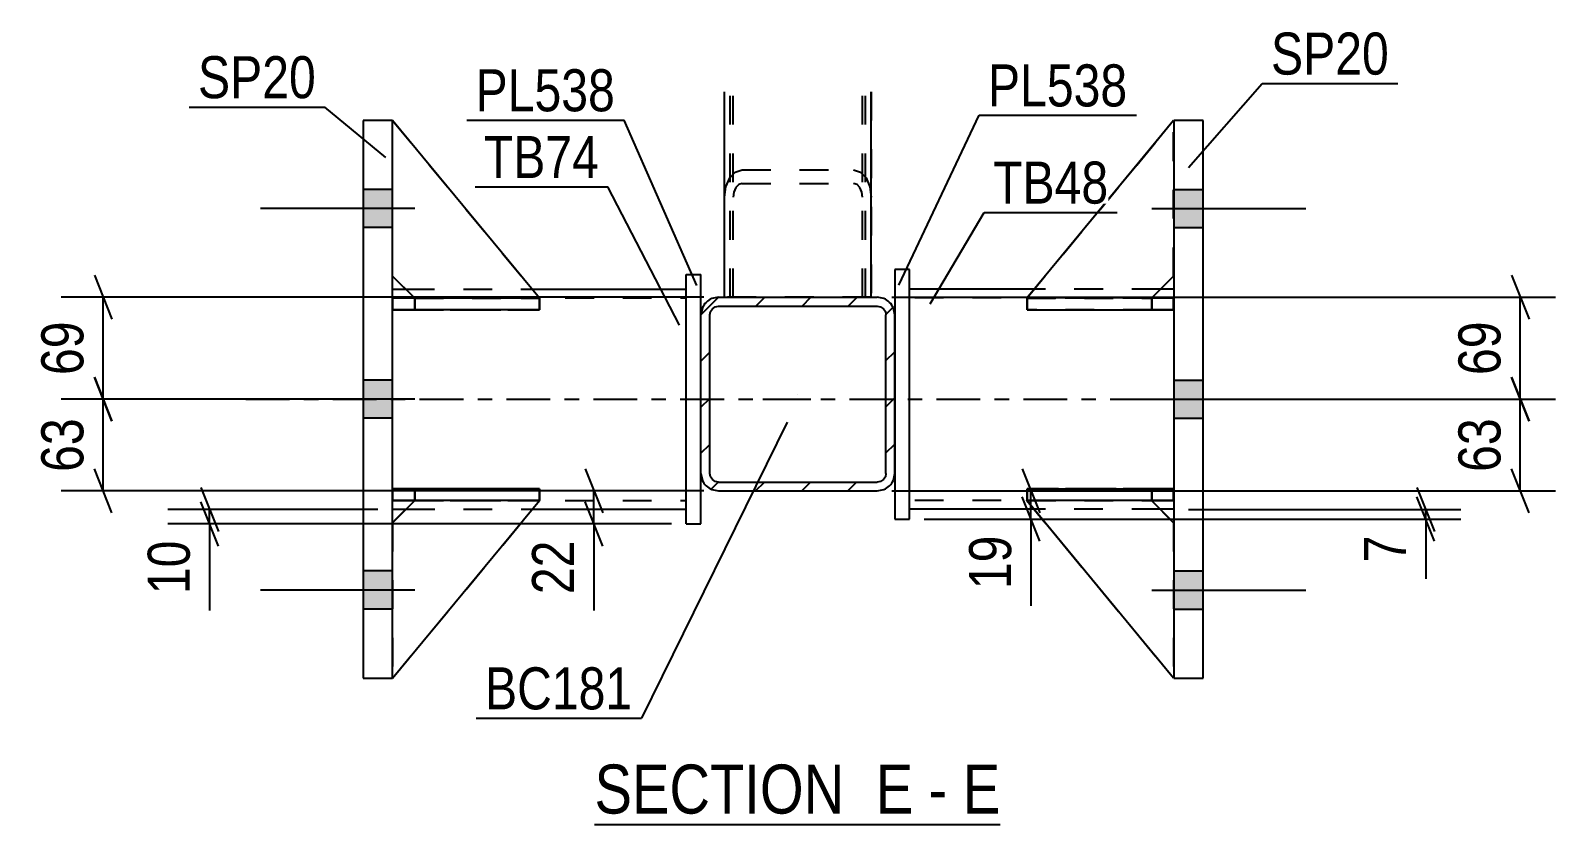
# Model space of a CAD drawing. Header units: millimetres. Extents: x 0 to 841, y 0 to 594.
# Drawn here: x 160 to 263.8, y 138.1 to 192.2 of the extents above; entities that cross this region are included whole.
import ezdxf

# ---------------------------------------------------------------- set-up
doc = ezdxf.new("R2010")
doc.units = ezdxf.units.MM
doc.linetypes.add('DXK_LINE_DOT2', pattern=[3.9198, 1.9599, -1.9599])
doc.linetypes.add('DXK_LINE_DOT3', pattern=[5.9187, 2.979, -0.9799, 0.9799, -0.9799])
doc.styles.add('Arial Narrow', font='ARIALN.TTF', dxfattribs={"height": 0.2})

# ---------------------------------------------------------------- blocks, each defined once
blk = doc.blocks.new('Unknown-318889158-16 - 6736')
at = {"color": 6, "linetype": 'Continuous'}
blk.add_line((198.38, 138.09), (226.02, 138.09), dxfattribs=at)
at = {"color": 0, "linetype": 'Continuous'}
for points in [[(216.49, 138.84), (216.49, 142.34), (198.38, 142.34), (198.38, 138.84)], [(220.09, 138.84), (220.09, 142.34), (217.54, 142.34), (217.54, 138.84)], [(222.42, 138.84), (222.42, 142.34), (221.14, 142.34), (221.14, 138.84)], [(226.02, 138.84), (226.02, 142.34), (223.47, 142.34), (223.47, 138.84)]]:
    blk.add_wipeout(points, dxfattribs=at)
at = {"color": 7, "linetype": 'Continuous', "style": 'Arial Narrow'}
for s, p in [('SECTION ', (198.38, 138.84)), ('E', (217.54, 138.84)), ('E', (223.47, 138.84)), ('-', (221.14, 138.84))]:
    blk.add_text(s, height=3.34, dxfattribs=at).set_placement(p)
blk = doc.blocks.new('Part-318889158-6837 - 6736')
at = {"color": 7, "linetype": 'DXK_LINE_DOT2'}
for p, q in [((207.23, 174.02), (207.23, 188.02)), ((207.63, 174.02), (207.63, 188.02)), ((216.83, 174.02), (216.83, 188.02)), ((217.23, 188.02), (217.23, 174.02)), ((217.23, 174.02), (207.23, 174.02))]:
    blk.add_line(p, q, dxfattribs=at)
blk = doc.blocks.new('Bolt-318889158-6813 - 6736')
at = {"linetype": 'Continuous'}
for points in [[(184.63, 178.77), (184.63, 181.37), (182.63, 181.37), (182.63, 178.77)], [(184.63, 178.77), (184.63, 181.37), (182.63, 181.37), (182.63, 178.77)], [(184.63, 178.77), (184.63, 181.37), (182.63, 181.37), (182.63, 178.77)], [(184.63, 165.77), (184.63, 168.37), (182.63, 168.37), (182.63, 165.77)], [(184.63, 165.77), (184.63, 168.37), (182.63, 168.37), (182.63, 165.77)], [(184.63, 152.77), (184.63, 155.37), (182.63, 155.37), (182.63, 152.77)], [(184.63, 152.77), (184.63, 155.37), (182.63, 155.37), (182.63, 152.77)], [(184.63, 152.77), (184.63, 155.37), (182.63, 155.37), (182.63, 152.77)]]:
    blk.add_hatch(color=1, dxfattribs=at).paths.add_polyline_path(points)
at = {"color": 1, "linetype": 'Continuous'}
for p, q in [((184.63, 181.37), (182.63, 181.37)), ((184.63, 181.37), (182.63, 181.37)), ((184.63, 181.37), (182.63, 181.37)), ((186.13, 180.07), (175.63, 180.07)), ((186.13, 180.07), (175.63, 180.07)), ((186.13, 180.07), (175.63, 180.07)), ((184.63, 178.77), (182.63, 178.77)), ((184.63, 178.77), (182.63, 178.77)), ((184.63, 178.77), (182.63, 178.77)), ((184.63, 168.37), (182.63, 168.37)), ((184.63, 168.37), (182.63, 168.37)), ((186.13, 167.07), (175.63, 167.07)), ((186.13, 167.07), (175.63, 167.07)), ((184.63, 165.77), (182.63, 165.77)), ((184.63, 165.77), (182.63, 165.77)), ((184.63, 155.37), (182.63, 155.37)), ((184.63, 155.37), (182.63, 155.37)), ((184.63, 155.37), (182.63, 155.37)), ((186.13, 154.07), (175.63, 154.07)), ((186.13, 154.07), (175.63, 154.07)), ((186.13, 154.07), (175.63, 154.07)), ((184.63, 152.77), (182.63, 152.77)), ((184.63, 152.77), (182.63, 152.77)), ((184.63, 152.77), (182.63, 152.77))]:
    blk.add_line(p, q, dxfattribs=at)
blk = doc.blocks.new('Part-318889158-6854 - 6736')
at = {"linetype": 'Continuous'}
h = blk.add_hatch(dxfattribs=at)
h.set_pattern_fill('', scale=0.7, style=0, pattern_type=0)
h.set_pattern_definition([(45, (206.8337, 174.02), (-1.57154, 1.57154), [])])
h.paths.add_polyline_path([(217.63, 174.02), (206.83, 174.02), (206.37, 173.93), (205.99, 173.67), (205.73, 173.28), (205.63, 172.82), (205.63, 162.02), (205.73, 161.56), (205.99, 161.17), (206.37, 160.91), (206.83, 160.82), (217.63, 160.82), (218.09, 160.91), (218.48, 161.17), (218.74, 161.56), (218.83, 162.02), (218.83, 172.82), (218.74, 173.28), (218.48, 173.67), (218.09, 173.93)])
h.paths.add_polyline_path([(218.19, 173.05), (218.23, 172.82), (218.23, 162.02), (218.19, 161.79), (218.06, 161.6), (217.86, 161.47), (217.63, 161.42), (206.83, 161.42), (206.6, 161.47), (206.41, 161.6), (206.28, 161.79), (206.23, 162.02), (206.23, 172.82), (206.28, 173.05), (206.41, 173.24), (206.6, 173.37), (206.83, 173.42), (217.63, 173.42), (217.86, 173.37), (218.06, 173.24)])
at = {"color": 2, "linetype": 'Continuous'}
for p, q in [((206.83, 174.02), (206.37, 173.93)), ((206.83, 174.02), (217.63, 174.02)), ((218.09, 173.93), (217.63, 174.02)), ((205.73, 173.28), (205.63, 172.82)), ((205.63, 162.02), (205.63, 172.82)), ((206.23, 172.82), (206.28, 173.05)), ((206.23, 162.02), (206.23, 172.82)), ((206.28, 173.05), (206.41, 173.24)), ((206.41, 173.24), (206.6, 173.37)), ((206.6, 173.37), (206.83, 173.42)), ((206.83, 173.42), (217.63, 173.42)), ((217.63, 173.42), (217.86, 173.37)), ((217.86, 173.37), (218.06, 173.24)), ((218.06, 173.24), (218.19, 173.05)), ((218.19, 173.05), (218.23, 172.82)), ((218.23, 162.02), (218.23, 172.82)), ((218.83, 172.82), (218.74, 173.28)), ((218.83, 162.02), (218.83, 172.82)), ((205.63, 162.02), (205.73, 161.56)), ((206.28, 161.79), (206.23, 162.02)), ((206.41, 161.6), (206.28, 161.79)), ((206.6, 161.47), (206.41, 161.6)), ((206.83, 161.42), (206.6, 161.47)), ((206.83, 161.42), (217.63, 161.42)), ((217.86, 161.47), (217.63, 161.42)), ((218.06, 161.6), (217.86, 161.47)), ((218.19, 161.79), (218.06, 161.6)), ((218.23, 162.02), (218.19, 161.79)), ((218.74, 161.56), (218.83, 162.02)), ((206.37, 160.91), (206.83, 160.82)), ((206.83, 160.82), (217.63, 160.82)), ((217.63, 160.82), (218.09, 160.91))]:
    blk.add_line(p, q, dxfattribs=at)
at = {"color": 7, "linetype": 'DXK_LINE_DOT3'}
blk.add_line((212.23, 167.42), (212.23, 167.42), dxfattribs=at)
at = {"color": 2, "linetype": 'Continuous'}
for centre, start, end in [((206.83, 172.82), 112.5, 157.5), ((217.63, 172.82), 22.5, 67.5), ((206.83, 162.02), 202.5, 247.5), ((217.63, 162.02), 292.5, 337.5)]:
    blk.add_arc(centre, 1.2, start, end, dxfattribs=at)
blk = doc.blocks.new('Part-318889158-6838 - 6736')
at = {"color": 2, "linetype": 'Continuous'}
for p, q in [((207.23, 174.02), (207.23, 188.02)), ((217.23, 174.02), (217.23, 188.02))]:
    blk.add_line(p, q, dxfattribs=at)
at = {"color": 7, "linetype": 'DXK_LINE_DOT2'}
for p, q in [((207.83, 174.02), (207.83, 188.02)), ((216.63, 174.02), (216.63, 188.02)), ((207.33, 181.55), (207.59, 182.15)), ((207.59, 182.15), (207.97, 182.55)), ((207.97, 182.55), (208.43, 182.7)), ((208.43, 182.7), (216.03, 182.7)), ((216.03, 182.7), (216.49, 182.55)), ((216.49, 182.55), (216.88, 182.15)), ((216.88, 182.15), (217.14, 181.55)), ((207.23, 180.84), (207.33, 181.55)), ((207.88, 181.19), (207.83, 180.84)), ((208.01, 181.49), (207.88, 181.19)), ((208.2, 181.7), (208.01, 181.49)), ((208.43, 181.77), (208.2, 181.7)), ((208.43, 181.77), (216.03, 181.77)), ((216.26, 181.7), (216.03, 181.77)), ((216.46, 181.49), (216.26, 181.7)), ((216.59, 181.19), (216.46, 181.49)), ((216.63, 180.84), (216.59, 181.19)), ((217.14, 181.55), (217.23, 180.84)), ((207.23, 174.02), (217.23, 174.02))]:
    blk.add_line(p, q, dxfattribs=at)
blk = doc.blocks.new('Part-318889158-6878 - 6736')
at = {"color": 2, "linetype": 'Continuous'}
for p, q in [((184.63, 174.57), (185.53, 174.57)), ((194.13, 174.57), (204.63, 174.57)), ((184.63, 159.57), (185.54, 159.57)), ((194.14, 159.57), (204.63, 159.57))]:
    blk.add_line(p, q, dxfattribs=at)
at = {"color": 7, "linetype": 'DXK_LINE_DOT2'}
for p, q in [((184.63, 159.57), (184.63, 174.57)), ((185.53, 174.57), (194.13, 174.57)), ((204.63, 159.57), (204.63, 174.57)), ((184.63, 173.97), (204.63, 173.97)), ((184.63, 160.17), (204.63, 160.17)), ((185.54, 159.57), (194.14, 159.57))]:
    blk.add_line(p, q, dxfattribs=at)
at = {"color": 7, "linetype": 'DXK_LINE_DOT3'}
blk.add_line((174.63, 167.07), (214.63, 167.07), dxfattribs=at)
blk = doc.blocks.new('Bolt-318889158-6814 - 6736')
at = {"linetype": 'Continuous'}
for points in [[(239.84, 178.77), (239.84, 181.37), (237.84, 181.37), (237.84, 178.77)], [(239.84, 178.77), (239.84, 181.37), (237.84, 181.37), (237.84, 178.77)], [(239.84, 178.77), (239.84, 181.37), (237.84, 181.37), (237.84, 178.77)], [(239.84, 165.77), (239.84, 168.37), (237.84, 168.37), (237.84, 165.77)], [(239.84, 165.77), (239.84, 168.37), (237.84, 168.37), (237.84, 165.77)], [(239.84, 152.77), (239.84, 155.37), (237.84, 155.37), (237.84, 152.77)], [(239.84, 152.77), (239.84, 155.37), (237.84, 155.37), (237.84, 152.77)], [(239.84, 152.77), (239.84, 155.37), (237.84, 155.37), (237.84, 152.77)]]:
    blk.add_hatch(color=1, dxfattribs=at).paths.add_polyline_path(points)
at = {"color": 1, "linetype": 'Continuous'}
for p, q in [((237.84, 181.37), (239.84, 181.37)), ((237.84, 181.37), (239.84, 181.37)), ((237.84, 181.37), (239.84, 181.37)), ((236.34, 180.07), (246.84, 180.07)), ((236.34, 180.07), (246.84, 180.07)), ((236.34, 180.07), (246.84, 180.07)), ((237.84, 178.77), (239.84, 178.77)), ((237.84, 178.77), (239.84, 178.77)), ((237.84, 178.77), (239.84, 178.77)), ((237.84, 168.37), (239.84, 168.37)), ((237.84, 168.37), (239.84, 168.37)), ((236.34, 167.07), (246.84, 167.07)), ((236.34, 167.07), (246.84, 167.07)), ((237.84, 165.77), (239.84, 165.77)), ((237.84, 165.77), (239.84, 165.77)), ((237.84, 155.37), (239.84, 155.37)), ((237.84, 155.37), (239.84, 155.37)), ((237.84, 155.37), (239.84, 155.37)), ((236.34, 154.07), (246.84, 154.07)), ((236.34, 154.07), (246.84, 154.07)), ((236.34, 154.07), (246.84, 154.07)), ((237.84, 152.77), (239.84, 152.77)), ((237.84, 152.77), (239.84, 152.77)), ((237.84, 152.77), (239.84, 152.77))]:
    blk.add_line(p, q, dxfattribs=at)
blk = doc.blocks.new('Part-318889158-6863 - 6736')
at = {"color": 2, "linetype": 'Continuous'}
for p, q in [((228.34, 174.57), (219.84, 174.57)), ((237.84, 174.57), (236.94, 174.57)), ((228.32, 159.57), (219.84, 159.57)), ((237.84, 159.57), (236.93, 159.57))]:
    blk.add_line(p, q, dxfattribs=at)
at = {"color": 7, "linetype": 'DXK_LINE_DOT2'}
for p, q in [((219.84, 159.57), (219.84, 174.57)), ((236.94, 174.57), (228.34, 174.57)), ((237.84, 174.57), (237.84, 159.57)), ((237.84, 173.97), (219.84, 173.97)), ((237.84, 160.17), (219.84, 160.17)), ((236.93, 159.57), (228.32, 159.57))]:
    blk.add_line(p, q, dxfattribs=at)
at = {"color": 7, "linetype": 'DXK_LINE_DOT3'}
blk.add_line((209.84, 167.07), (247.84, 167.07), dxfattribs=at)
blk = doc.blocks.new('Part-318889158-6868 - 6736')
at = {"color": 2, "linetype": 'Continuous'}
for p, q in [((219.84, 175.91), (218.84, 175.91)), ((218.84, 175.91), (218.84, 158.91)), ((219.84, 158.91), (219.84, 175.91)), ((218.84, 158.91), (219.84, 158.91))]:
    blk.add_line(p, q, dxfattribs=at)
blk = doc.blocks.new('Part-318889158-6873 - 6736')
at = {"color": 2, "linetype": 'Continuous'}
for p, q in [((204.63, 158.57), (204.63, 175.57)), ((204.63, 175.57), (205.63, 175.57)), ((205.63, 172.82), (205.63, 175.57)), ((205.63, 158.57), (205.63, 162.02)), ((204.63, 158.57), (205.63, 158.57))]:
    blk.add_line(p, q, dxfattribs=at)
at = {"color": 7, "linetype": 'DXK_LINE_DOT2'}
blk.add_line((205.63, 162.02), (205.63, 172.82), dxfattribs=at)
blk = doc.blocks.new('Part-318889158-6879 - 6736')
at = {"color": 2, "linetype": 'Continuous'}
for p, q in [((227.83, 160.16), (227.83, 160.16)), ((236.33, 160.16), (227.83, 160.16)), ((237.83, 148.07), (227.83, 160.16)), ((236.33, 160.16), (236.33, 160.16)), ((236.33, 160.16), (237.83, 158.66))]:
    blk.add_line(p, q, dxfattribs=at)
at = {"color": 7, "linetype": 'DXK_LINE_DOT2'}
for p, q in [((227.83, 160.16), (236.33, 160.16)), ((237.83, 148.07), (227.83, 160.16)), ((236.33, 160.16), (237.83, 158.66)), ((237.83, 158.66), (237.83, 148.07))]:
    blk.add_line(p, q, dxfattribs=at)
blk = doc.blocks.new('Part-318889158-6880 - 6736')
at = {"color": 7, "linetype": 'DXK_LINE_DOT2'}
for p, q in [((227.83, 160.16), (236.33, 160.16)), ((237.83, 148.07), (227.83, 160.16)), ((227.83, 160.16), (227.83, 160.16)), ((236.33, 160.16), (227.83, 160.16)), ((227.83, 160.16), (237.83, 148.07)), ((236.33, 160.16), (237.83, 158.66)), ((236.33, 160.16), (236.33, 160.16)), ((237.83, 158.66), (236.33, 160.16)), ((237.83, 158.66), (237.83, 148.07))]:
    blk.add_line(p, q, dxfattribs=at)
blk = doc.blocks.new('Part-318889158-6881 - 6736')
at = {"color": 2, "linetype": 'Continuous'}
for p, q in [((237.83, 186.07), (227.83, 173.96)), ((237.83, 186.07), (237.83, 186.07)), ((237.83, 186.07), (237.83, 186.07)), ((236.34, 173.97), (237.83, 175.46)), ((229.08, 173.96), (227.83, 173.96)), ((227.83, 173.96), (227.83, 173.96))]:
    blk.add_line(p, q, dxfattribs=at)
at = {"color": 7, "linetype": 'DXK_LINE_DOT2'}
for p, q in [((237.83, 186.07), (227.83, 173.96)), ((237.83, 175.46), (237.83, 186.07)), ((236.33, 173.96), (237.83, 175.46)), ((236.33, 173.96), (227.83, 173.96)), ((236.33, 173.96), (229.08, 173.96)), ((236.33, 173.96), (236.34, 173.97)), ((236.33, 173.96), (236.33, 173.96))]:
    blk.add_line(p, q, dxfattribs=at)
blk = doc.blocks.new('Part-318889158-6882 - 6736')
at = {"color": 7, "linetype": 'DXK_LINE_DOT2'}
for p, q in [((237.83, 186.07), (227.83, 173.96)), ((227.83, 173.96), (237.83, 186.07)), ((237.83, 175.46), (237.83, 186.07)), ((236.33, 173.96), (237.83, 175.46)), ((236.33, 173.96), (237.83, 175.46)), ((227.83, 173.96), (236.33, 173.96)), ((227.83, 173.96), (227.83, 173.96)), ((236.33, 173.96), (227.83, 173.96)), ((236.33, 173.96), (236.33, 173.96))]:
    blk.add_line(p, q, dxfattribs=at)
blk = doc.blocks.new('Part-318889158-6883 - 6736')
at = {"color": 7, "linetype": 'DXK_LINE_DOT2'}
for p, q in [((227.84, 173.17), (227.84, 173.97)), ((227.84, 173.97), (236.34, 173.97)), ((237.83, 173.97), (227.84, 173.97)), ((236.34, 173.17), (236.34, 173.97)), ((236.34, 173.97), (237.84, 173.97)), ((237.83, 173.17), (237.83, 173.97)), ((237.83, 173.97), (237.84, 173.97)), ((237.84, 173.17), (237.84, 173.97)), ((236.34, 173.17), (227.84, 173.17)), ((227.84, 173.17), (237.83, 173.17)), ((237.84, 173.17), (236.34, 173.17)), ((237.83, 173.17), (237.84, 173.17))]:
    blk.add_line(p, q, dxfattribs=at)
blk = doc.blocks.new('Part-318889158-6884 - 6736')
at = {"color": 7, "linetype": 'DXK_LINE_DOT2'}
for p, q in [((227.84, 160.17), (227.84, 160.97)), ((227.84, 160.97), (236.34, 160.97)), ((237.83, 160.97), (227.84, 160.97)), ((236.34, 160.17), (227.84, 160.17)), ((227.84, 160.17), (237.83, 160.17)), ((236.34, 160.17), (236.34, 160.97)), ((236.34, 160.97), (237.84, 160.97)), ((237.84, 160.17), (236.34, 160.17)), ((237.83, 160.17), (237.83, 160.97)), ((237.83, 160.97), (237.84, 160.97)), ((237.83, 160.17), (237.84, 160.17)), ((237.84, 160.17), (237.84, 160.97))]:
    blk.add_line(p, q, dxfattribs=at)
blk = doc.blocks.new('Part-318889158-6885 - 6736')
at = {"color": 2, "linetype": 'Continuous'}
for p, q in [((227.84, 173.97), (227.84, 173.97)), ((227.84, 173.97), (227.84, 173.17)), ((237.84, 173.97), (229.08, 173.97)), ((237.84, 173.97), (237.84, 173.97)), ((237.84, 173.97), (237.84, 173.17)), ((227.84, 173.17), (237.84, 173.17))]:
    blk.add_line(p, q, dxfattribs=at)
at = {"color": 7, "linetype": 'DXK_LINE_DOT2'}
for p, q in [((229.08, 173.97), (227.84, 173.97)), ((236.34, 173.97), (227.84, 173.97)), ((236.34, 173.97), (237.84, 173.97)), ((236.34, 173.97), (236.34, 173.17)), ((237.84, 173.97), (237.84, 173.97)), ((227.84, 173.17), (236.34, 173.17)), ((236.34, 173.17), (237.84, 173.17))]:
    blk.add_line(p, q, dxfattribs=at)
blk = doc.blocks.new('Part-318889158-6886 - 6736')
at = {"color": 2, "linetype": 'Continuous'}
for p, q in [((227.84, 160.97), (237.84, 160.97)), ((227.84, 160.97), (227.84, 160.17)), ((237.84, 160.17), (227.84, 160.17)), ((237.84, 160.97), (237.84, 160.97)), ((237.84, 160.17), (237.84, 160.97))]:
    blk.add_line(p, q, dxfattribs=at)
at = {"color": 7, "linetype": 'DXK_LINE_DOT2'}
for p, q in [((236.34, 160.97), (227.84, 160.97)), ((227.84, 160.17), (236.34, 160.17)), ((237.84, 160.97), (236.34, 160.97)), ((236.34, 160.97), (236.34, 160.17)), ((236.34, 160.17), (237.84, 160.17)), ((237.84, 160.97), (237.84, 160.97))]:
    blk.add_line(p, q, dxfattribs=at)
blk = doc.blocks.new('Part-318889158-6887 - 6736')
at = {"color": 2, "linetype": 'Continuous'}
for p, q in [((186.13, 160.16), (184.63, 158.66)), ((184.63, 148.07), (194.63, 160.16)), ((194.63, 160.16), (186.13, 160.16)), ((186.13, 160.16), (186.13, 160.16)), ((194.63, 160.16), (194.63, 160.16))]:
    blk.add_line(p, q, dxfattribs=at)
at = {"color": 7, "linetype": 'DXK_LINE_DOT2'}
for p, q in [((184.63, 158.66), (186.13, 160.16)), ((184.63, 148.07), (194.63, 160.16)), ((186.13, 160.16), (194.63, 160.16)), ((184.63, 158.66), (184.63, 148.07))]:
    blk.add_line(p, q, dxfattribs=at)
blk = doc.blocks.new('Part-318889158-6888 - 6736')
at = {"color": 7, "linetype": 'DXK_LINE_DOT2'}
for p, q in [((186.13, 160.16), (184.63, 158.66)), ((184.63, 148.07), (194.63, 160.16)), ((184.63, 158.66), (186.13, 160.16)), ((184.63, 148.07), (194.63, 160.16)), ((194.63, 160.16), (186.13, 160.16)), ((186.13, 160.16), (186.13, 160.16)), ((186.13, 160.16), (194.63, 160.16)), ((194.63, 160.16), (194.63, 160.16)), ((184.63, 158.66), (184.63, 148.07))]:
    blk.add_line(p, q, dxfattribs=at)
blk = doc.blocks.new('Part-318889158-6889 - 6736')
at = {"color": 2, "linetype": 'Continuous'}
for p, q in [((184.63, 186.07), (184.63, 186.07)), ((184.63, 186.07), (184.63, 186.07)), ((194.63, 173.96), (184.63, 186.07)), ((186.12, 173.97), (184.63, 175.46)), ((193.39, 173.96), (194.63, 173.96)), ((194.63, 173.96), (194.63, 173.96))]:
    blk.add_line(p, q, dxfattribs=at)
at = {"color": 7, "linetype": 'DXK_LINE_DOT2'}
for p, q in [((184.63, 175.46), (184.63, 186.07)), ((184.63, 186.07), (194.63, 173.96)), ((186.13, 173.96), (184.63, 175.46)), ((186.13, 173.96), (186.12, 173.97)), ((194.63, 173.96), (186.13, 173.96)), ((186.13, 173.96), (186.13, 173.96)), ((186.13, 173.96), (193.39, 173.96))]:
    blk.add_line(p, q, dxfattribs=at)
blk = doc.blocks.new('Part-318889158-6890 - 6736')
at = {"color": 7, "linetype": 'DXK_LINE_DOT2'}
for p, q in [((184.63, 175.46), (184.63, 186.07)), ((184.63, 186.07), (194.63, 173.96)), ((184.63, 186.07), (194.63, 173.96)), ((186.13, 173.96), (184.63, 175.46)), ((186.13, 173.96), (184.63, 175.46)), ((194.63, 173.96), (186.13, 173.96)), ((186.13, 173.96), (186.13, 173.96)), ((186.13, 173.96), (194.63, 173.96)), ((194.63, 173.96), (194.63, 173.96))]:
    blk.add_line(p, q, dxfattribs=at)
blk = doc.blocks.new('Part-318889158-6891 - 6736')
at = {"color": 7, "linetype": 'DXK_LINE_DOT2'}
for p, q in [((184.63, 173.97), (186.13, 173.97)), ((194.4, 173.97), (184.63, 173.97)), ((184.63, 173.97), (184.63, 173.97)), ((184.63, 173.97), (184.63, 173.17)), ((184.63, 173.97), (184.63, 173.17)), ((186.13, 173.97), (194.63, 173.97)), ((186.13, 173.97), (186.13, 173.17)), ((194.63, 173.97), (194.63, 173.17)), ((186.13, 173.17), (184.63, 173.17)), ((184.63, 173.17), (194.63, 173.17)), ((184.63, 173.17), (184.63, 173.17)), ((194.63, 173.17), (186.13, 173.17))]:
    blk.add_line(p, q, dxfattribs=at)
blk = doc.blocks.new('Part-318889158-6892 - 6736')
at = {"color": 7, "linetype": 'DXK_LINE_DOT2'}
for p, q in [((184.63, 160.97), (186.13, 160.97)), ((194.63, 160.97), (184.63, 160.97)), ((184.63, 160.97), (184.63, 160.97)), ((184.63, 160.97), (184.63, 160.17)), ((184.63, 160.97), (184.63, 160.17)), ((186.13, 160.17), (184.63, 160.17)), ((184.63, 160.17), (194.63, 160.17)), ((184.63, 160.17), (184.63, 160.17)), ((186.13, 160.97), (194.63, 160.97)), ((186.13, 160.97), (186.13, 160.17)), ((194.63, 160.17), (186.13, 160.17)), ((194.63, 160.97), (194.63, 160.17))]:
    blk.add_line(p, q, dxfattribs=at)
blk = doc.blocks.new('Part-318889158-6893 - 6736')
at = {"color": 2, "linetype": 'Continuous'}
for p, q in [((184.63, 173.17), (184.63, 173.97)), ((184.63, 173.97), (193.39, 173.97)), ((194.63, 173.97), (194.62, 173.97)), ((194.63, 173.17), (194.63, 173.97)), ((194.63, 173.17), (184.63, 173.17)), ((184.63, 173.17), (184.63, 173.17))]:
    blk.add_line(p, q, dxfattribs=at)
at = {"color": 7, "linetype": 'DXK_LINE_DOT2'}
for p, q in [((186.13, 173.97), (184.63, 173.97)), ((186.13, 173.17), (186.13, 173.97)), ((186.13, 173.97), (194.62, 173.97)), ((184.63, 173.17), (186.13, 173.17)), ((186.13, 173.17), (194.63, 173.17))]:
    blk.add_line(p, q, dxfattribs=at)
blk = doc.blocks.new('Part-318889158-6894 - 6736')
at = {"color": 2, "linetype": 'Continuous'}
for p, q in [((184.63, 160.17), (184.63, 160.97)), ((194.63, 160.97), (184.63, 160.97)), ((194.63, 160.17), (184.63, 160.17)), ((184.63, 160.17), (184.63, 160.17)), ((194.63, 160.17), (194.63, 160.97))]:
    blk.add_line(p, q, dxfattribs=at)
at = {"color": 7, "linetype": 'DXK_LINE_DOT2'}
for p, q in [((186.13, 160.97), (184.63, 160.97)), ((184.63, 160.17), (186.13, 160.17)), ((186.13, 160.17), (186.13, 160.97)), ((194.63, 160.97), (186.13, 160.97)), ((186.13, 160.17), (194.63, 160.17))]:
    blk.add_line(p, q, dxfattribs=at)
blk = doc.blocks.new('Part-318889158-6899 - 6736')
at = {"color": 2, "linetype": 'Continuous'}
for p, q in [((239.84, 186.07), (237.84, 186.07)), ((237.84, 186.07), (237.84, 148.07)), ((239.84, 148.07), (239.84, 186.07)), ((237.84, 148.07), (239.84, 148.07))]:
    blk.add_line(p, q, dxfattribs=at)
blk = doc.blocks.new('Part-318889158-6904 - 6736')
at = {"color": 2, "linetype": 'Continuous'}
for p, q in [((182.63, 186.07), (182.63, 148.07)), ((184.63, 186.07), (182.63, 186.07)), ((184.63, 148.07), (184.63, 186.07)), ((182.63, 148.07), (184.63, 148.07))]:
    blk.add_line(p, q, dxfattribs=at)
blk = doc.blocks.new('StraightDimension-318889158-6969 - 6736')
at = {"color": 7, "linetype": 'Continuous'}
for p, q in [((260.84, 168.57), (262.04, 165.57)), ((245.34, 167.07), (263.84, 167.07)), ((261.44, 160.82), (261.44, 167.07)), ((262.04, 159.32), (260.84, 162.32)), ((218.63, 160.82), (263.84, 160.82))]:
    blk.add_line(p, q, dxfattribs=at)
at = {"color": 0}
blk.add_wipeout([(260.69, 166.37), (256.49, 166.37), (256.49, 161.52), (260.69, 161.52)], dxfattribs=at)
at = {"color": 3, "style": 'Arial Narrow'}
blk.add_text('63', height=2.863, rotation=90.0002, dxfattribs=at).set_placement((260.09, 162.12))
blk = doc.blocks.new('StraightDimension-318889158-7056 - 6736')
at = {"color": 7, "linetype": 'Continuous'}
for p, q in [((227.51, 162.32), (228.71, 159.32)), ((218.63, 160.82), (230.51, 160.82)), ((228.71, 157.41), (227.51, 160.41)), ((228.11, 158.91), (228.11, 160.82)), ((220.84, 158.91), (230.51, 158.91)), ((228.11, 158.91), (228.11, 153)), ((228.11, 158.91), (228.11, 153))]:
    blk.add_line(p, q, dxfattribs=at)
at = {"color": 0}
blk.add_wipeout([(227.36, 158.38), (223.16, 158.38), (223.16, 153.53), (227.36, 153.53)], dxfattribs=at)
at = {"color": 3, "style": 'Arial Narrow'}
blk.add_text('19', height=2.863, rotation=90.0002, dxfattribs=at).set_placement((226.76, 154.13))
blk = doc.blocks.new('StraightDimension-318889158-7006 - 6736')
at = {"color": 7, "linetype": 'Continuous'}
for p, q in [((164.31, 168.57), (165.51, 165.57)), ((177.13, 167.07), (162.06, 167.07)), ((164.91, 160.82), (164.91, 167.07)), ((165.51, 159.32), (164.31, 162.32)), ((205.83, 160.82), (162.06, 160.82))]:
    blk.add_line(p, q, dxfattribs=at)
at = {"color": 0}
blk.add_wipeout([(164.16, 166.37), (159.96, 166.37), (159.96, 161.52), (164.16, 161.52)], dxfattribs=at)
at = {"color": 3, "style": 'Arial Narrow'}
blk.add_text('63', height=2.863, rotation=90.0002, dxfattribs=at).set_placement((163.56, 162.12))
blk = doc.blocks.new('StraightDimension-318889158-7025 - 6736')
at = {"color": 7, "linetype": 'Continuous'}
for p, q in [((254.4, 161.06), (255.6, 158.06)), ((255.6, 157.41), (254.4, 160.41)), ((238.84, 159.56), (257.4, 159.56)), ((255, 158.91), (255, 159.56)), ((220.84, 158.91), (257.4, 158.91)), ((255, 158.91), (255, 154.83)), ((255, 158.91), (255, 154.83))]:
    blk.add_line(p, q, dxfattribs=at)
at = {"color": 0}
blk.add_wipeout([(254.25, 158.38), (250.05, 158.38), (250.05, 155.36), (254.25, 155.36)], dxfattribs=at)
at = {"color": 3, "style": 'Arial Narrow'}
blk.add_text('7', height=2.86, rotation=90.0002, dxfattribs=at).set_placement((253.65, 155.96))
blk = doc.blocks.new('StraightDimension-318889158-6951 - 6736')
at = {"color": 7, "linetype": 'Continuous'}
for p, q in [((260.84, 175.52), (262.04, 172.52)), ((218.63, 174.02), (263.84, 174.02)), ((261.44, 167.07), (261.44, 174.02)), ((262.04, 165.57), (260.84, 168.57)), ((245.34, 167.07), (263.84, 167.07))]:
    blk.add_line(p, q, dxfattribs=at)
at = {"color": 0}
blk.add_wipeout([(260.69, 172.97), (256.49, 172.97), (256.49, 168.12), (260.69, 168.12)], dxfattribs=at)
at = {"color": 3, "style": 'Arial Narrow'}
blk.add_text('69', height=2.863, rotation=90.0002, dxfattribs=at).set_placement((260.09, 168.72))
blk = doc.blocks.new('StraightDimension-318889158-6987 - 6736')
at = {"color": 7, "linetype": 'Continuous'}
for p, q in [((164.31, 175.52), (165.51, 172.52)), ((205.83, 174.02), (162.06, 174.02)), ((164.91, 167.07), (164.91, 174.02)), ((165.51, 165.57), (164.31, 168.57)), ((177.13, 167.07), (162.06, 167.07))]:
    blk.add_line(p, q, dxfattribs=at)
at = {"color": 0}
blk.add_wipeout([(164.16, 172.97), (159.96, 172.97), (159.96, 168.12), (164.16, 168.12)], dxfattribs=at)
at = {"color": 3, "style": 'Arial Narrow'}
blk.add_text('69', height=2.863, rotation=90.0002, dxfattribs=at).set_placement((163.56, 168.72))
blk = doc.blocks.new('StraightDimension-318889158-7035 - 6736')
at = {"color": 7, "linetype": 'Continuous'}
for p, q in [((171.56, 161.06), (172.76, 158.06)), ((172.76, 157.07), (171.56, 160.07)), ((183.63, 159.56), (169.31, 159.56)), ((172.16, 158.57), (172.16, 159.56)), ((203.63, 158.57), (169.31, 158.57)), ((172.16, 158.57), (172.16, 152.67)), ((172.16, 158.57), (172.16, 152.67))]:
    blk.add_line(p, q, dxfattribs=at)
at = {"color": 0}
blk.add_wipeout([(171.41, 158.05), (167.21, 158.05), (167.21, 153.19), (171.41, 153.19)], dxfattribs=at)
at = {"color": 3, "style": 'Arial Narrow'}
blk.add_text('10', height=2.863, rotation=90.0002, dxfattribs=at).set_placement((170.81, 153.79))
blk = doc.blocks.new('StraightDimension-318889158-7045 - 6736')
at = {"color": 7, "linetype": 'Continuous'}
for p, q in [((197.74, 162.32), (198.94, 159.32)), ((205.83, 160.82), (195.49, 160.82)), ((198.94, 157.07), (197.74, 160.07)), ((198.34, 158.57), (198.34, 160.82)), ((203.63, 158.57), (195.49, 158.57)), ((198.34, 158.57), (198.34, 152.67)), ((198.34, 158.57), (198.34, 152.67))]:
    blk.add_line(p, q, dxfattribs=at)
at = {"color": 0}
blk.add_wipeout([(197.59, 158.05), (193.39, 158.05), (193.39, 153.19), (197.59, 153.19)], dxfattribs=at)
at = {"color": 3, "style": 'Arial Narrow'}
blk.add_text('22', height=2.863, rotation=90.0002, dxfattribs=at).set_placement((196.99, 153.79))
blk = doc.blocks.new('Mark-318889158-6850 - 6736')
at = {"color": 30, "linetype": 'Continuous'}
for p in [(211.51, 165.5), (190.32, 145.34)]:
    blk.add_line(p, (201.57, 145.34), dxfattribs=at)
at = {"color": 0}
blk.add_wipeout([(200.97, 145.94), (200.97, 148.94), (190.92, 148.94), (190.92, 145.94)], dxfattribs=at)
blk.add_wipeout([(200.97, 145.94), (200.97, 148.94), (190.92, 148.94), (190.92, 145.94)], dxfattribs=at)
at = {"color": 3, "style": 'Arial Narrow'}
blk.add_text('BC181', height=2.863, dxfattribs=at).set_placement((190.92, 145.94))
blk = doc.blocks.new('Mark-318889158-6859 - 6736')
at = {"color": 30, "linetype": 'Continuous'}
for p, q in [((221.24, 173.56), (224.93, 179.8)), ((224.93, 179.8), (233.98, 179.8))]:
    blk.add_line(p, q, dxfattribs=at)
at = {"color": 0}
blk.add_wipeout([(233.38, 180.4), (233.38, 183.4), (225.53, 183.4), (225.53, 180.4)], dxfattribs=at)
blk.add_wipeout([(233.38, 180.4), (233.38, 183.4), (225.53, 183.4), (225.53, 180.4)], dxfattribs=at)
at = {"color": 3, "style": 'Arial Narrow'}
blk.add_text('TB48', height=2.863, dxfattribs=at).set_placement((225.53, 180.4))
blk = doc.blocks.new('Mark-318889158-6864 - 6736')
at = {"color": 30, "linetype": 'Continuous'}
for p, q in [((219.1, 174.85), (224.58, 186.42)), ((224.58, 186.42), (235.29, 186.42))]:
    blk.add_line(p, q, dxfattribs=at)
at = {"color": 0}
blk.add_wipeout([(234.69, 187.02), (234.69, 190.02), (225.18, 190.02), (225.18, 187.02)], dxfattribs=at)
blk.add_wipeout([(234.69, 187.02), (234.69, 190.02), (225.18, 190.02), (225.18, 187.02)], dxfattribs=at)
at = {"color": 3, "style": 'Arial Narrow'}
blk.add_text('PL538', height=2.863, dxfattribs=at).set_placement((225.18, 187.02))
blk = doc.blocks.new('Mark-318889158-6869 - 6736')
at = {"color": 30, "linetype": 'Continuous'}
for p in [(189.68, 186.09), (205.34, 174.81)]:
    blk.add_line(p, (200.39, 186.09), dxfattribs=at)
at = {"color": 0}
blk.add_wipeout([(199.79, 186.69), (199.79, 189.69), (190.28, 189.69), (190.28, 186.69)], dxfattribs=at)
blk.add_wipeout([(199.79, 186.69), (199.79, 189.69), (190.28, 189.69), (190.28, 186.69)], dxfattribs=at)
at = {"color": 3, "style": 'Arial Narrow'}
blk.add_text('PL538', height=2.863, dxfattribs=at).set_placement((190.28, 186.69))
blk = doc.blocks.new('Mark-318889158-6874 - 6736')
at = {"color": 30, "linetype": 'Continuous'}
for p in [(190.24, 181.54), (204.16, 172.11)]:
    blk.add_line(p, (199.29, 181.54), dxfattribs=at)
at = {"color": 0}
blk.add_wipeout([(198.69, 182.14), (198.69, 185.14), (190.84, 185.14), (190.84, 182.14)], dxfattribs=at)
blk.add_wipeout([(198.69, 182.14), (198.69, 185.14), (190.84, 185.14), (190.84, 182.14)], dxfattribs=at)
at = {"color": 3, "style": 'Arial Narrow'}
blk.add_text('TB74', height=2.863, dxfattribs=at).set_placement((190.84, 182.14))
blk = doc.blocks.new('Mark-318889158-6895 - 6736')
at = {"color": 30, "linetype": 'Continuous'}
for p, q in [((238.84, 182.87), (243.86, 188.59)), ((243.86, 188.59), (253.1, 188.59))]:
    blk.add_line(p, q, dxfattribs=at)
at = {"color": 0}
blk.add_wipeout([(252.5, 189.19), (252.5, 192.19), (244.46, 192.19), (244.46, 189.19)], dxfattribs=at)
blk.add_wipeout([(252.5, 189.19), (252.5, 192.19), (244.46, 192.19), (244.46, 189.19)], dxfattribs=at)
at = {"color": 3, "style": 'Arial Narrow'}
blk.add_text('SP20', height=2.863, dxfattribs=at).set_placement((244.46, 189.19))
blk = doc.blocks.new('Mark-318889158-6900 - 6736')
at = {"color": 30, "linetype": 'Continuous'}
for p in [(170.77, 186.98), (184.17, 183.55)]:
    blk.add_line(p, (180.01, 186.98), dxfattribs=at)
at = {"color": 0}
blk.add_wipeout([(179.41, 187.58), (179.41, 190.58), (171.37, 190.58), (171.37, 187.58)], dxfattribs=at)
blk.add_wipeout([(179.41, 187.58), (179.41, 190.58), (171.37, 190.58), (171.37, 187.58)], dxfattribs=at)
at = {"color": 3, "style": 'Arial Narrow'}
blk.add_text('SP20', height=2.863, dxfattribs=at).set_placement((171.37, 187.58))

msp = doc.modelspace()

# ---------------------------------------------------------------- block references
for name in ['Part-318889158-6837 - 6736', 'Part-318889158-6838 - 6736', 'Part-318889158-6904 - 6736', 'Part-318889158-6889 - 6736', 'Part-318889158-6890 - 6736', 'Part-318889158-6881 - 6736', 'Part-318889158-6882 - 6736', 'Part-318889158-6899 - 6736', 'Bolt-318889158-6813 - 6736', 'Bolt-318889158-6814 - 6736', 'Part-318889158-6873 - 6736', 'Part-318889158-6868 - 6736', 'Part-318889158-6878 - 6736', 'Part-318889158-6863 - 6736', 'Part-318889158-6891 - 6736', 'Part-318889158-6893 - 6736', 'Part-318889158-6854 - 6736', 'Part-318889158-6883 - 6736', 'Part-318889158-6885 - 6736', 'Part-318889158-6892 - 6736', 'Part-318889158-6894 - 6736', 'Part-318889158-6887 - 6736', 'Part-318889158-6888 - 6736', 'Part-318889158-6879 - 6736', 'Part-318889158-6880 - 6736', 'Part-318889158-6884 - 6736', 'Part-318889158-6886 - 6736', 'Unknown-318889158-16 - 6736']:
    msp.add_blockref(name, (0, 0))

# ---------------------------------------------------------------- next in the draw order: block references
for name in ['Mark-318889158-6895 - 6736', 'Mark-318889158-6900 - 6736', 'StraightDimension-318889158-7006 - 6736', 'StraightDimension-318889158-6969 - 6736']:
    msp.add_blockref(name, (0, 0))

# ---------------------------------------------------------------- next in the draw order: block references
for name in ['StraightDimension-318889158-6987 - 6736', 'StraightDimension-318889158-6951 - 6736', 'StraightDimension-318889158-7056 - 6736', 'StraightDimension-318889158-7035 - 6736']:
    msp.add_blockref(name, (0, 0))

# ---------------------------------------------------------------- next in the draw order: block references
for name in ['Mark-318889158-6869 - 6736', 'Mark-318889158-6859 - 6736', 'StraightDimension-318889158-7045 - 6736', 'StraightDimension-318889158-7025 - 6736']:
    msp.add_blockref(name, (0, 0))

# ---------------------------------------------------------------- next in the draw order: block references
for name in ['Mark-318889158-6864 - 6736', 'Mark-318889158-6874 - 6736', 'Mark-318889158-6850 - 6736']:
    msp.add_blockref(name, (0, 0))

doc.saveas('drawing.dxf')
